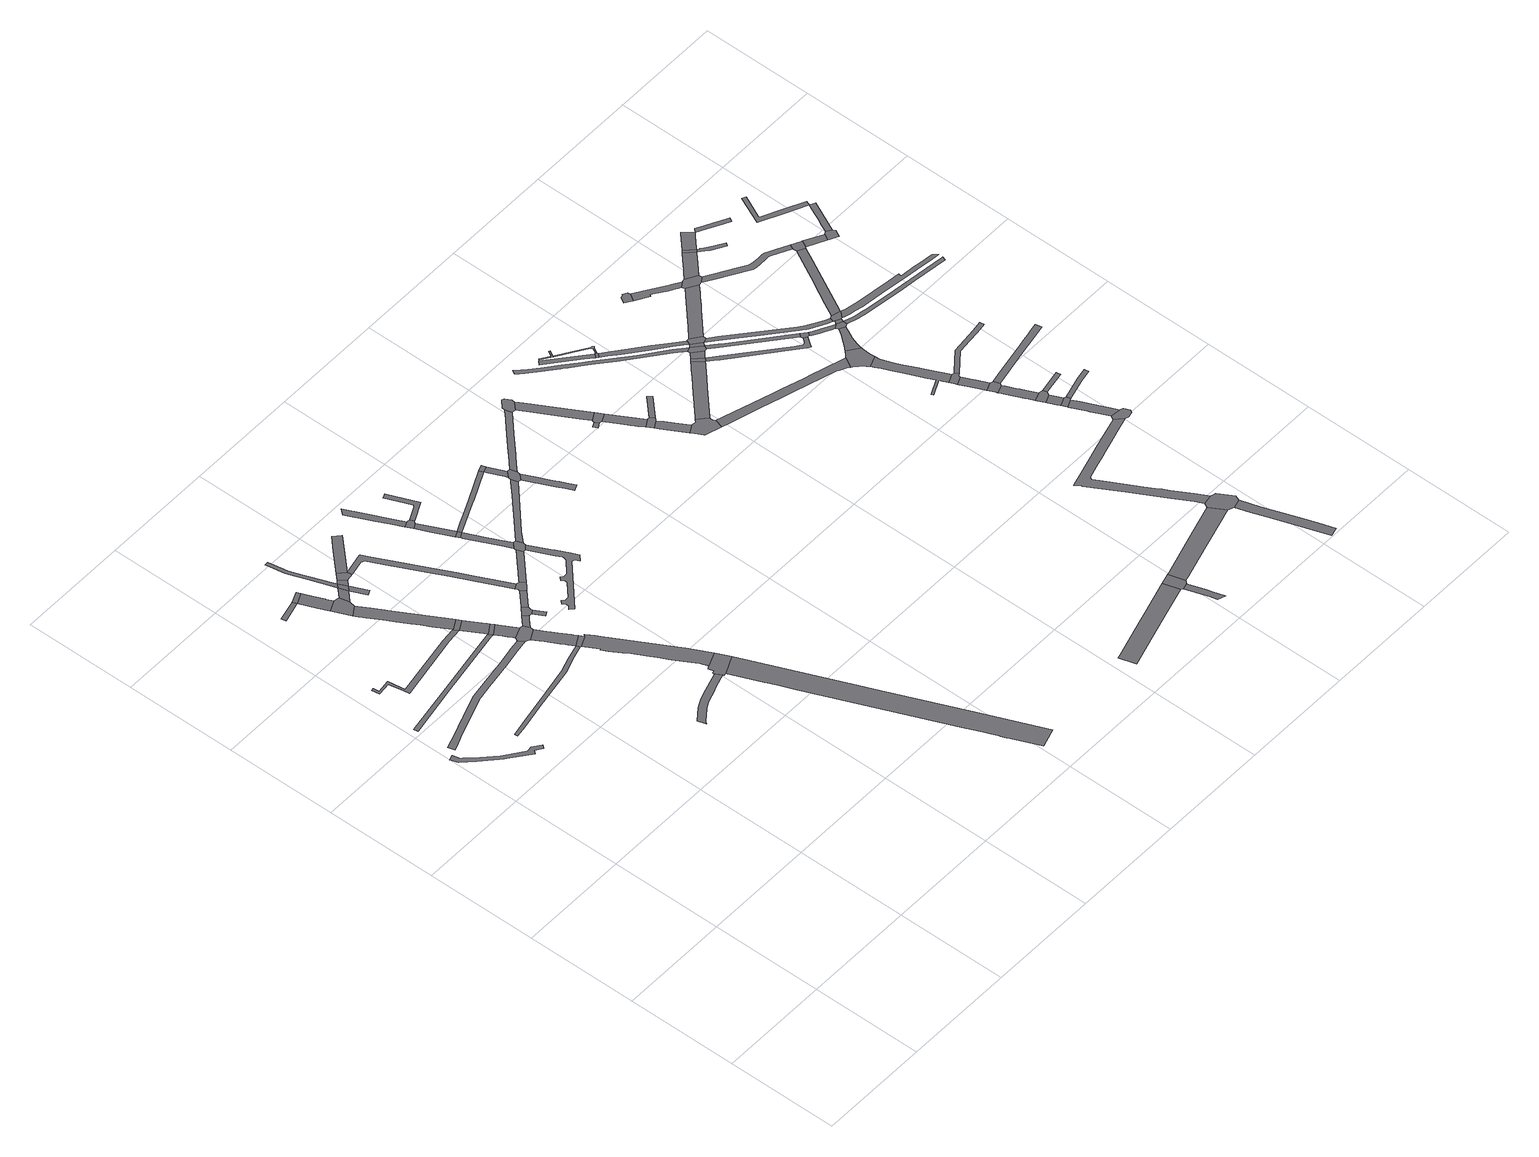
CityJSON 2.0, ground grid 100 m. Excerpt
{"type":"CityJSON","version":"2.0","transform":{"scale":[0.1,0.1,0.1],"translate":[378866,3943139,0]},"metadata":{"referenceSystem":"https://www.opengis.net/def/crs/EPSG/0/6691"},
"CityObjects":{
"road1":{"type":"Road","attributes":{"class":"1040","function":"9020","usage":"9","RoadStructureAttribute.sectionType":"1"},"geometry":[{"type":"MultiSurface","lod":"1","boundaries":[[[0,1,2,3,4,5,6,7,8,9,10,11,12,13,14,15,16,17,18,19]]]}]},
"road2":{"type":"Road","attributes":{"class":"1040","function":"9020","usage":"9","RoadStructureAttribute.sectionType":"1"},"geometry":[{"type":"MultiSurface","lod":"1","boundaries":[[[20,21,22,23,24,25,26,27,28,29,30,31,32,33,34,35,36,37,38,39,40,41,42,43]]]}]},
"road3":{"type":"Road","attributes":{"class":"1040","function":"9020","usage":"9","RoadStructureAttribute.sectionType":"1"},"geometry":[{"type":"MultiSurface","lod":"1","boundaries":[[[44,45,46,47,48,49,50,51,52,53]]]}]},
"road4":{"type":"Road","attributes":{"class":"1040","function":"9020","usage":"9","RoadStructureAttribute.sectionType":"1"},"geometry":[{"type":"MultiSurface","lod":"1","boundaries":[[[54,55,56,57,58,59,60,61,62,63,64,65,66]]]}]},
"road5":{"type":"Road","attributes":{"class":"1040","function":"9020","usage":"9","RoadStructureAttribute.sectionType":"1"},"geometry":[{"type":"MultiSurface","lod":"1","boundaries":[[[67,68,69,70]]]}]},
"road6":{"type":"Road","attributes":{"class":"1040","function":"9020","usage":"9","RoadStructureAttribute.sectionType":"1"},"geometry":[{"type":"MultiSurface","lod":"1","boundaries":[[[71,72,73,74,75,76,77,78,79,80,81,82,83,84,85,86,87,88]]]}]},
"road7":{"type":"Road","attributes":{"name":"都道426号","class":"1040","function":"3","usage":"3","RoadStructureAttribute.sectionType":"4"},"geometry":[{"type":"MultiSurface","lod":"1","boundaries":[[[89,90,67,70,91]]]}]},
"road8":{"type":"Road","attributes":{"name":"都道426号","class":"1040","function":"3","usage":"3","RoadStructureAttribute.sectionType":"1"},"geometry":[{"type":"MultiSurface","lod":"1","boundaries":[[[92,93,94,91,70,95,96,97]]]}]},
"road9":{"type":"Road","attributes":{"name":"都道426号","class":"1040","function":"3","usage":"3","RoadStructureAttribute.sectionType":"4"},"geometry":[{"type":"MultiSurface","lod":"1","boundaries":[[[98,99,97,96,100,101]]]}]},
"road10":{"type":"Road","attributes":{"name":"都道426号","class":"1040","function":"3","usage":"3","RoadStructureAttribute.sectionType":"1"},"geometry":[{"type":"MultiSurface","lod":"1","boundaries":[[[102,103,104,105,106,107,101,100,108,109,110,111,112,113,114,115,116,117,118]]]}]},
"road11":{"type":"Road","attributes":{"class":"1040","function":"9020","usage":"9","RoadStructureAttribute.sectionType":"1"},"geometry":[{"type":"MultiSurface","lod":"1","boundaries":[[[119,120,99,98,121,122]]]}]},
"road12":{"type":"Road","attributes":{"class":"1040","function":"9020","usage":"9","RoadStructureAttribute.sectionType":"1"},"geometry":[{"type":"MultiSurface","lod":"1","boundaries":[[[123,124,125,126,127,128,129,130,131,132,133,134,135,119,136]]]}]},
"road13":{"type":"Road","attributes":{"name":"都道426号","class":"1040","function":"3","usage":"3","RoadStructureAttribute.sectionType":"4"},"geometry":[{"type":"MultiSurface","lod":"1","boundaries":[[[118,117,61,60,137,138]]]}]},
"road14":{"type":"Road","attributes":{"class":"1040","function":"9020","usage":"9","RoadStructureAttribute.sectionType":"4"},"geometry":[{"type":"MultiSurface","lod":"1","boundaries":[[[136,119,122,139]]]}]},
"road15":{"type":"Road","attributes":{"class":"1040","function":"9020","usage":"9","RoadStructureAttribute.sectionType":"1"},"geometry":[{"type":"MultiSurface","lod":"1","boundaries":[[[140,141,139,122]]]}]},
"road16":{"type":"Road","attributes":{"name":"都道426号","class":"1040","function":"3","usage":"3","RoadStructureAttribute.sectionType":"1"},"geometry":[{"type":"MultiSurface","lod":"1","boundaries":[[[142,143,144,138,137,145,146]]]}]},
"road17":{"type":"Road","attributes":{"class":"1040","function":"9020","usage":"9","RoadStructureAttribute.sectionType":"1"},"geometry":[{"type":"MultiSurface","lod":"1","boundaries":[[[147,136,139,148]]]}]},
"road18":{"type":"Road","attributes":{"name":"都道426号","class":"1040","function":"3","usage":"3","RoadStructureAttribute.sectionType":"4"},"geometry":[{"type":"MultiSurface","lod":"1","boundaries":[[[146,145,49,48,149,150]]]}]},
"road19":{"type":"Road","attributes":{"class":"1040","function":"9020","usage":"9","RoadStructureAttribute.sectionType":"1"},"geometry":[{"type":"MultiSurface","lod":"1","boundaries":[[[151,152,153,154,155,156,157,158,159,160,161,162,163,164,165,166,167,168]]]}]},
"road20":{"type":"Road","attributes":{"name":"都道426号","class":"1040","function":"3","usage":"3","RoadStructureAttribute.sectionType":"1"},"geometry":[{"type":"MultiSurface","lod":"1","boundaries":[[[169,150,149,170,171,172,173,174]]]}]},
"road21":{"type":"Road","attributes":{"class":"1040","function":"9020","usage":"9","RoadStructureAttribute.sectionType":"4"},"geometry":[{"type":"MultiSurface","lod":"1","boundaries":[[[175,147,148,176,177]]]}]},
"road22":{"type":"Road","attributes":{"name":"都道426号","class":"1040","function":"3","usage":"3","RoadStructureAttribute.sectionType":"4"},"geometry":[{"type":"MultiSurface","lod":"1","boundaries":[[[178,179,174,173,180,30,29,181,182,183]]]}]},
"road23":{"type":"Road","attributes":{"name":"都道426号","class":"1040","function":"3","usage":"3","RoadStructureAttribute.sectionType":"1"},"geometry":[{"type":"MultiSurface","lod":"1","boundaries":[[[184,185,186,187,188,189,183,182,190,191,192,193,194,195]]]}]},
"road24":{"type":"Road","attributes":{"name":"都道426号","class":"1040","function":"3","usage":"3","RoadStructureAttribute.sectionType":"4"},"geometry":[{"type":"MultiSurface","lod":"1","boundaries":[[[195,194,196,78,77,197,198,199]]]}]},
"road25":{"type":"Road","attributes":{"class":"1040","function":"9020","usage":"9","RoadStructureAttribute.sectionType":"1"},"geometry":[{"type":"MultiSurface","lod":"1","boundaries":[[[200,201,179,178,202,203,204,205]]]}]},
"road26":{"type":"Road","attributes":{"class":"1040","function":"9020","usage":"9","RoadStructureAttribute.sectionType":"1"},"geometry":[{"type":"MultiSurface","lod":"1","boundaries":[[[206,207,175,177,208,209]]]}]},
"road27":{"type":"Road","attributes":{"class":"1040","function":"9020","usage":"9","RoadStructureAttribute.sectionType":"4"},"geometry":[{"type":"MultiSurface","lod":"1","boundaries":[[[210,211,200,205,212,213,214,215,216]]]}]},
"road28":{"type":"Road","attributes":{"name":"都道426号","class":"1040","function":"3","usage":"3","RoadStructureAttribute.sectionType":"1"},"geometry":[{"type":"MultiSurface","lod":"1","boundaries":[[[217,218,219,220,221,222,223,224,199,198,225,226,227,228,229,230,231,232,233,234,235,236,237,238,239,240,241]]]}]},
"road29":{"type":"Road","attributes":{"class":"1040","function":"9020","usage":"9","RoadStructureAttribute.sectionType":"1"},"geometry":[{"type":"MultiSurface","lod":"1","boundaries":[[[242,243,213,212]]]}]},
"road30":{"type":"Road","attributes":{"class":"1040","function":"9020","usage":"9","RoadStructureAttribute.sectionType":"1"},"geometry":[{"type":"MultiSurface","lod":"1","boundaries":[[[244,245,246,247,248,249,250,251,252,253,254,177,176,255,256,257,258,259,260,261,262,263,264,265,266]]]}]},
"road31":{"type":"Road","attributes":{"name":"都道426号","class":"1040","function":"3","usage":"3","RoadStructureAttribute.sectionType":"4"},"geometry":[{"type":"MultiSurface","lod":"1","boundaries":[[[267,241,240,268,269,270,271,160,159,272,273,274]]]}]},
"road32":{"type":"Road","attributes":{"class":"1040","function":"9020","usage":"9","RoadStructureAttribute.sectionType":"1"},"geometry":[{"type":"MultiSurface","lod":"1","boundaries":[[[275,276,277,210,216,278]]]}]},
"road33":{"type":"Road","attributes":{"class":"1040","function":"9020","usage":"9","RoadStructureAttribute.sectionType":"4"},"geometry":[{"type":"MultiSurface","lod":"1","boundaries":[[[266,265,279,275,278,280,281,282]]]}]},
"road34":{"type":"Road","attributes":{"name":"都道426号","class":"1040","function":"3","usage":"3","RoadStructureAttribute.sectionType":"1"},"geometry":[{"type":"MultiSurface","lod":"1","boundaries":[[[283,284,285,286,287,288,289,290,291,292,293,294,295,296,297,298,299,300,301,302,274,273]]]}]},
"road35":{"type":"Road","attributes":{"class":"1040","function":"9020","usage":"9","RoadStructureAttribute.sectionType":"1"},"geometry":[{"type":"MultiSurface","lod":"1","boundaries":[[[303,304,305,306,282,281,307,308]]]}]},
"road36":{"type":"Road","attributes":{"class":"1040","function":"9020","usage":"9","RoadStructureAttribute.sectionType":"1"},"geometry":[{"type":"MultiSurface","lod":"1","boundaries":[[[309,310,311,312,313,314,315,316,317]]]}]},
"road37":{"type":"Road","attributes":{"class":"1040","function":"9020","usage":"9","RoadStructureAttribute.sectionType":"4"},"geometry":[{"type":"MultiSurface","lod":"1","boundaries":[[[317,316,318,319,320,321,322]]]}]},
"road38":{"type":"Road","attributes":{"class":"1040","function":"9020","usage":"9","RoadStructureAttribute.sectionType":"1"},"geometry":[{"type":"MultiSurface","lod":"1","boundaries":[[[323,324,325,326,327,328,329,330,331,332,333,334,335,336,337,338,339,340,341,342,343,344,345,346,347,348,349,350,351,352]]]}]},
"road39":{"type":"Road","attributes":{"class":"1040","function":"9020","usage":"9","RoadStructureAttribute.sectionType":"1"},"geometry":[{"type":"MultiSurface","lod":"1","boundaries":[[[353,319,318,354,355,356]]]}]},
"road40":{"type":"Road","attributes":{"class":"1040","function":"9020","usage":"9","RoadStructureAttribute.sectionType":"4"},"geometry":[{"type":"MultiSurface","lod":"1","boundaries":[[[356,355,357,358,359]]]}]},
"road41":{"type":"Road","attributes":{"class":"1040","function":"9020","usage":"9","RoadStructureAttribute.sectionType":"1"},"geometry":[{"type":"MultiSurface","lod":"1","boundaries":[[[360,361,359,358,362,363,364,365,366]]]}]},
"road42":{"type":"Road","attributes":{"class":"1040","function":"9020","usage":"9","RoadStructureAttribute.sectionType":"4"},"geometry":[{"type":"MultiSurface","lod":"1","boundaries":[[[367,366,365,303,308,352,351,368,369]]]}]},
"road43":{"type":"Road","attributes":{"class":"1040","function":"9020","usage":"9","RoadStructureAttribute.sectionType":"1"},"geometry":[{"type":"MultiSurface","lod":"1","boundaries":[[[370,371,372,373,374,322,321]]]}]},
"road44":{"type":"Road","attributes":{"class":"1040","function":"9020","usage":"9","RoadStructureAttribute.sectionType":"1"},"geometry":[{"type":"MultiSurface","lod":"1","boundaries":[[[375,376,377,378,379,356,359,380,381,382,383,384]]]}]},
"road45":{"type":"Road","attributes":{"class":"1040","function":"9020","usage":"9","RoadStructureAttribute.sectionType":"1"},"geometry":[{"type":"MultiSurface","lod":"1","boundaries":[[[385,386,387,388,389,390,369,368,391,392,393]]]}]},
"road46":{"type":"Road","attributes":{"class":"1040","function":"9020","usage":"9","RoadStructureAttribute.sectionType":"4"},"geometry":[{"type":"MultiSurface","lod":"1","boundaries":[[[394,395,375,384,396]]]}]},
"road47":{"type":"Road","attributes":{"class":"1040","function":"9020","usage":"9","RoadStructureAttribute.sectionType":"1"},"geometry":[{"type":"MultiSurface","lod":"1","boundaries":[[[396,384,397,398,399,400]]]}]},
"road48":{"type":"Road","attributes":{"class":"1040","function":"9020","usage":"9","RoadStructureAttribute.sectionType":"4"},"geometry":[{"type":"MultiSurface","lod":"1","boundaries":[[[400,399,385,393,401,402,403,404]]]}]},
"road49":{"type":"Road","attributes":{"class":"1040","function":"9020","usage":"9","RoadStructureAttribute.sectionType":"1"},"geometry":[{"type":"MultiSurface","lod":"1","boundaries":[[[405,406,407,408,409,410,411,412,413,402,401]]]}]},
"road50":{"type":"Road","attributes":{"class":"1040","function":"9020","usage":"9","RoadStructureAttribute.sectionType":"1"},"geometry":[{"type":"MultiSurface","lod":"1","boundaries":[[[414,415,416,417,418,419,420,404,403,421,422,423,424,425]]]}]},
"road51":{"type":"Road","attributes":{"name":"都道416号","class":"1040","function":"3","usage":"2","RoadStructureAttribute.sectionType":"1"},"geometry":[{"type":"MultiSurface","lod":"1","boundaries":[[[426,427,428,429,430,431,432,433,434,435,436]]]}]},
"road52":{"type":"Road","attributes":{"class":"1040","function":"9020","usage":"9","RoadStructureAttribute.sectionType":"4"},"geometry":[{"type":"MultiSurface","lod":"1","boundaries":[[[437,438,414,425,439,440,441,442]]]}]},
"road53":{"type":"Road","attributes":{"class":"1040","function":"9020","usage":"9","RoadStructureAttribute.sectionType":"1"},"geometry":[{"type":"MultiSurface","lod":"1","boundaries":[[[443,444,445,446]]]}]},
"road54":{"type":"Road","attributes":{"class":"1040","function":"9020","usage":"9","RoadStructureAttribute.sectionType":"1"},"geometry":[{"type":"MultiSurface","lod":"1","boundaries":[[[447,448,440,439,449,450,451,452,453,454]]]}]},
"road55":{"type":"Road","attributes":{"class":"1040","function":"9020","usage":"9","RoadStructureAttribute.sectionType":"4"},"geometry":[{"type":"MultiSurface","lod":"1","boundaries":[[[454,453,443,446,455,456]]]}]},
"road56":{"type":"Road","attributes":{"class":"1040","function":"9020","usage":"9","RoadStructureAttribute.sectionType":"1"},"geometry":[{"type":"MultiSurface","lod":"1","boundaries":[[[456,455,457,458,459,460,461,462,463]]]}]},
"road57":{"type":"Road","attributes":{"class":"1040","function":"9020","usage":"9","RoadStructureAttribute.sectionType":"4"},"geometry":[{"type":"MultiSurface","lod":"1","boundaries":[[[463,462,464,465,466,467,468]]]}]},
"road58":{"type":"Road","attributes":{"class":"1040","function":"9020","usage":"9","RoadStructureAttribute.sectionType":"1"},"geometry":[{"type":"MultiSurface","lod":"1","boundaries":[[[469,470,471,465,464,472,473,474]]]}]},
"road59":{"type":"Road","attributes":{"class":"1040","function":"9020","usage":"9","RoadStructureAttribute.sectionType":"1"},"geometry":[{"type":"MultiSurface","lod":"1","boundaries":[[[475,476,477,478,479,480,481,482,483]]]}]},
"road60":{"type":"Road","attributes":{"name":"都道416号","class":"1040","function":"3","usage":"2","RoadStructureAttribute.sectionType":"4"},"geometry":[{"type":"MultiSurface","lod":"1","boundaries":[[[436,435,479,478,484,485]]]}]},
"road61":{"type":"Road","attributes":{"class":"1040","function":"9020","usage":"9","RoadStructureAttribute.sectionType":"4"},"geometry":[{"type":"MultiSurface","lod":"1","boundaries":[[[486,487,474,473,488,489,490,491,492,493,494,495,496,497,498,499,500,501,502,503,504,505,506]]]}]},
"road62":{"type":"Road","attributes":{"class":"1040","function":"9020","usage":"9","RoadStructureAttribute.sectionType":"1"},"geometry":[{"type":"MultiSurface","lod":"1","boundaries":[[[507,508,468,467]]]}]},
"road63":{"type":"Road","attributes":{"class":"1040","function":"9020","usage":"9","RoadStructureAttribute.sectionType":"1"},"geometry":[{"type":"MultiSurface","lod":"1","boundaries":[[[509,510,511,512,513]]]}]},
"road64":{"type":"Road","attributes":{"class":"1040","function":"9020","usage":"9","RoadStructureAttribute.sectionType":"4"},"geometry":[{"type":"MultiSurface","lod":"1","boundaries":[[[514,515,513,512,516,517,518]]]}]},
"road65":{"type":"Road","attributes":{"class":"1040","function":"9020","usage":"9","RoadStructureAttribute.sectionType":"1"},"geometry":[{"type":"MultiSurface","lod":"1","boundaries":[[[519,520,521,522,523,524,525,526,527]]]}]},
"road66":{"type":"Road","attributes":{"class":"1040","function":"9020","usage":"9","RoadStructureAttribute.sectionType":"1"},"geometry":[{"type":"MultiSurface","lod":"1","boundaries":[[[528,529,530,514,518]]]}]},
"road67":{"type":"Road","attributes":{"class":"1040","function":"9020","usage":"9","RoadStructureAttribute.sectionType":"1"},"geometry":[{"type":"MultiSurface","lod":"1","boundaries":[[[531,532,533,534,535,536,537,538,539,517,516,540,541,542,543,544,545,546,547,548]]]}]},
"road68":{"type":"Road","attributes":{"class":"1040","function":"9020","usage":"9","RoadStructureAttribute.sectionType":"1"},"geometry":[{"type":"MultiSurface","lod":"1","boundaries":[[[549,550,551,552,553,554,555,556,557,558,559,560,561,562,563,564,565,566,567,568,569,570,571,572,573,574]]]}]},
"road69":{"type":"Road","attributes":{"class":"1040","function":"9020","usage":"9","RoadStructureAttribute.sectionType":"1"},"geometry":[{"type":"MultiSurface","lod":"1","boundaries":[[[575,576,577,578,579,580,581,582,583,584,486,506,585,586,587,588,589,590,591]]]}]},
"road70":{"type":"Road","attributes":{"class":"1040","function":"9020","usage":"9","RoadStructureAttribute.sectionType":"4"},"geometry":[{"type":"MultiSurface","lod":"1","boundaries":[[[547,592,527,526,593,594,548]]]}]},
"road71":{"type":"Road","attributes":{"name":"都道416号","class":"1040","function":"3","usage":"2","RoadStructureAttribute.sectionType":"1"},"geometry":[{"type":"MultiSurface","lod":"1","boundaries":[[[595,596,485,484,597,598,599,600,601,602]]]}]},
"road72":{"type":"Road","attributes":{"class":"1040","function":"9020","usage":"9","RoadStructureAttribute.sectionType":"1"},"geometry":[{"type":"MultiSurface","lod":"1","boundaries":[[[603,604,605,606,607,608,609,594,593,610,611,612,613,614,615,616]]]}]},
"road73":{"type":"Road","attributes":{"class":"1040","function":"9020","usage":"9","RoadStructureAttribute.sectionType":"1"},"geometry":[{"type":"MultiSurface","lod":"1","boundaries":[[[617,618,619,620,621,622,623,624,492,491,625,626,627,628,629,630,631,632,633,634,635]]]}]},
"road74":{"type":"Road","attributes":{"class":"1040","function":"9020","usage":"9","RoadStructureAttribute.sectionType":"4"},"geometry":[{"type":"MultiSurface","lod":"1","boundaries":[[[636,575,591,637,638]]]}]},
"road75":{"type":"Road","attributes":{"class":"1040","function":"9020","usage":"9","RoadStructureAttribute.sectionType":"1"},"geometry":[{"type":"MultiSurface","lod":"1","boundaries":[[[639,640,641,636,638,642,643]]]}]},
"road76":{"type":"Road","attributes":{"class":"1040","function":"9020","usage":"9","RoadStructureAttribute.sectionType":"4"},"geometry":[{"type":"MultiSurface","lod":"1","boundaries":[[[574,573,644,639,643,645,646,647]]]}]},
"road77":{"type":"Road","attributes":{"class":"1040","function":"9020","usage":"9","RoadStructureAttribute.sectionType":"1"},"geometry":[{"type":"MultiSurface","lod":"1","boundaries":[[[615,574,647,648]]]}]},
"road78":{"type":"Road","attributes":{"class":"1040","function":"9020","usage":"9","RoadStructureAttribute.sectionType":"4"},"geometry":[{"type":"MultiSurface","lod":"1","boundaries":[[[649,616,615,648,650,651]]]}]},
"road79":{"type":"Road","attributes":{"class":"1040","function":"9020","usage":"9","RoadStructureAttribute.sectionType":"1"},"geometry":[{"type":"MultiSurface","lod":"1","boundaries":[[[652,653,654,655,656,657,658,659,660,661,662,663,664,665,666,667,668,669,670,671,672,673,674,675,676,677,678,679,680,681,682,683,684,685,686,687,688,689,690]]]}]},
"road80":{"type":"Road","attributes":{"name":"都道416号","class":"1040","function":"3","usage":"2","RoadStructureAttribute.sectionType":"4"},"geometry":[{"type":"MultiSurface","lod":"1","boundaries":[[[691,674,673,602,601,692,693,694,695]]]}]},
"road81":{"type":"Road","attributes":{"class":"1040","function":"9020","usage":"9","RoadStructureAttribute.sectionType":"1"},"geometry":[{"type":"MultiSurface","lod":"1","boundaries":[[[696,697,698,699,700,701,638,637,702,703,704,705,706,707,708,709]]]}]},
"road82":{"type":"Road","attributes":{"class":"1040","function":"9020","usage":"9","RoadStructureAttribute.sectionType":"1"},"geometry":[{"type":"MultiSurface","lod":"1","boundaries":[[[710,711,712,713,693,692,714,715,716,717,718,719,720]]]}]},
"road83":{"type":"Road","attributes":{"class":"1040","function":"9020","usage":"9","RoadStructureAttribute.sectionType":"1"},"geometry":[{"type":"MultiSurface","lod":"1","boundaries":[[[721,722,723,647,646,724,725,726]]]}]},
"road84":{"type":"Road","attributes":{"class":"1040","function":"9020","usage":"9","RoadStructureAttribute.sectionType":"4"},"geometry":[{"type":"MultiSurface","lod":"1","boundaries":[[[727,728,729,730,731,732,733]]]}]},
"road85":{"type":"Road","attributes":{"class":"1040","function":"9020","usage":"9","RoadStructureAttribute.sectionType":"1"},"geometry":[{"type":"MultiSurface","lod":"1","boundaries":[[[734,735,736,737,738,649,651,739,740,741,742,743]]]}]},
"road86":{"type":"Road","attributes":{"class":"1040","function":"9020","usage":"9","RoadStructureAttribute.sectionType":"1"},"geometry":[{"type":"MultiSurface","lod":"1","boundaries":[[[744,745,746,747,748,749,650,648,750,751,752,753,754,755,756,757,758,759,760,761,762,763]]]}]},
"road87":{"type":"Road","attributes":{"class":"1040","function":"9020","usage":"9","RoadStructureAttribute.sectionType":"4"},"geometry":[{"type":"MultiSurface","lod":"1","boundaries":[[[764,765,766,635,634,767,768,769,770,771,772,773,774,775,776,777]]]}]},
"road88":{"type":"Road","attributes":{"class":"1040","function":"9020","usage":"9","RoadStructureAttribute.sectionType":"1"},"geometry":[{"type":"MultiSurface","lod":"1","boundaries":[[[778,779,780,732,731,781,782,783,784,785,786,787,788,789]]]}]},
"road89":{"type":"Road","attributes":{"class":"1040","function":"9020","usage":"9","RoadStructureAttribute.sectionType":"1"},"geometry":[{"type":"MultiSurface","lod":"1","boundaries":[[[790,791,792,793,794,795,796,797,772,771,798,799,800,801,802,803,804,805,806,807,808,809]]]}]},
"road90":{"type":"Road","attributes":{"class":"1040","function":"9020","usage":"9","RoadStructureAttribute.sectionType":"4"},"geometry":[{"type":"MultiSurface","lod":"1","boundaries":[[[726,725,709,708,810,811]]]}]},
"road91":{"type":"Road","attributes":{"class":"1040","function":"9020","usage":"9","RoadStructureAttribute.sectionType":"4"},"geometry":[{"type":"MultiSurface","lod":"1","boundaries":[[[809,808,812,813,814,815,816,817]]]}]},
"road92":{"type":"Road","attributes":{"class":"1040","function":"9020","usage":"9","RoadStructureAttribute.sectionType":"1"},"geometry":[{"type":"MultiSurface","lod":"1","boundaries":[[[818,819,820,814,813,821,822,823,824,825,826]]]}]},
"road93":{"type":"Road","attributes":{"class":"1040","function":"9020","usage":"9","RoadStructureAttribute.sectionType":"1"},"geometry":[{"type":"MultiSurface","lod":"1","boundaries":[[[827,828,829,830,831,832,764,777,833,834,835,836,837,838,839,840,841]]]}]},
"road94":{"type":"Road","attributes":{"class":"1040","function":"9020","usage":"9","RoadStructureAttribute.sectionType":"4"},"geometry":[{"type":"MultiSurface","lod":"1","boundaries":[[[842,843,826,825,844,845,846,847,848,849]]]}]},
"road95":{"type":"Road","attributes":{"class":"1040","function":"9020","usage":"9","RoadStructureAttribute.sectionType":"1"},"geometry":[{"type":"MultiSurface","lod":"1","boundaries":[[[850,851,852,853,854,855,811,810,856,857,858,859,860,861]]]}]},
"road96":{"type":"Road","attributes":{"class":"1040","function":"9020","usage":"9","RoadStructureAttribute.sectionType":"1"},"geometry":[{"type":"MultiSurface","lod":"1","boundaries":[[[862,863,864,865,847,846,866,867,868,869,870,871,872]]]}]},
"road97":{"type":"Road","attributes":{"class":"1040","function":"9020","usage":"9","RoadStructureAttribute.sectionType":"4"},"geometry":[{"type":"MultiSurface","lod":"1","boundaries":[[[872,871,873,874,875,876,877,878]]]}]},
"road98":{"type":"Road","attributes":{"class":"1040","function":"9020","usage":"9","RoadStructureAttribute.sectionType":"1"},"geometry":[{"type":"MultiSurface","lod":"1","boundaries":[[[875,874,879,880,881,882]]]}]},
"road99":{"type":"Road","attributes":{"class":"1040","function":"9020","usage":"9","RoadStructureAttribute.sectionType":"4"},"geometry":[{"type":"MultiSurface","lod":"1","boundaries":[[[883,789,788,734,743,884,885,886]]]}]},
"road100":{"type":"Road","attributes":{"class":"1040","function":"9020","usage":"9","RoadStructureAttribute.sectionType":"4"},"geometry":[{"type":"MultiSurface","lod":"1","boundaries":[[[882,881,887,888,889,890]]]}]},
"road101":{"type":"Road","attributes":{"class":"1040","function":"9020","usage":"9","RoadStructureAttribute.sectionType":"1"},"geometry":[{"type":"MultiSurface","lod":"1","boundaries":[[[891,892,893,894,895,888,887,896,897,898,899,900,901,902]]]}]},
"road102":{"type":"Road","attributes":{"class":"1040","function":"9020","usage":"9","RoadStructureAttribute.sectionType":"4"},"geometry":[{"type":"MultiSurface","lod":"1","boundaries":[[[861,860,827,841,903,904]]]}]},
"road103":{"type":"Road","attributes":{"class":"1040","function":"9020","usage":"9","RoadStructureAttribute.sectionType":"4"},"geometry":[{"type":"MultiSurface","lod":"1","boundaries":[[[901,652,690,905,906,907,908,902]]]}]},
"road104":{"type":"Road","attributes":{"class":"1040","function":"9020","usage":"9","RoadStructureAttribute.sectionType":"1"},"geometry":[{"type":"MultiSurface","lod":"1","boundaries":[[[909,910,911,861,904,912,913,914]]]}]},
"road105":{"type":"Road","attributes":{"class":"1040","function":"9020","usage":"9","RoadStructureAttribute.sectionType":"4"},"geometry":[{"type":"MultiSurface","lod":"1","boundaries":[[[915,763,762,916,909,914,917,918,919,920]]]}]},
"road106":{"type":"Road","attributes":{"class":"1040","function":"9020","usage":"9","RoadStructureAttribute.sectionType":"1"},"geometry":[{"type":"MultiSurface","lod":"1","boundaries":[[[921,922,877,876]]]}]},
"road107":{"type":"Road","attributes":{"class":"1040","function":"9020","usage":"9","RoadStructureAttribute.sectionType":"1"},"geometry":[{"type":"MultiSurface","lod":"1","boundaries":[[[923,924,925,926,883,886,927,928,929,930]]]}]},
"road108":{"type":"Road","attributes":{"class":"1040","function":"9020","usage":"9","RoadStructureAttribute.sectionType":"1"},"geometry":[{"type":"MultiSurface","lod":"1","boundaries":[[[931,932,933,934,890,889]]]}]},
"road109":{"type":"Road","attributes":{"class":"1040","function":"9020","usage":"9","RoadStructureAttribute.sectionType":"1"},"geometry":[{"type":"MultiSurface","lod":"1","boundaries":[[[935,936,937,938,939,940,941,942,817,816]]]}]},
"road110":{"type":"Road","attributes":{"class":"1040","function":"9020","usage":"9","RoadStructureAttribute.sectionType":"4"},"geometry":[{"type":"MultiSurface","lod":"1","boundaries":[[[943,923,930,944]]]}]},
"road111":{"type":"Road","attributes":{"class":"1040","function":"9020","usage":"9","RoadStructureAttribute.sectionType":"1"},"geometry":[{"type":"MultiSurface","lod":"1","boundaries":[[[945,946,947,948,949,950,951,849,848,952,953,954,955]]]}]},
"road112":{"type":"Road","attributes":{"class":"1040","function":"9020","usage":"9","RoadStructureAttribute.sectionType":"1"},"geometry":[{"type":"MultiSurface","lod":"1","boundaries":[[[956,957,958,959,960,961,962,963,964,965,885,884,966,967,968,969,970,971,972,973]]]}]},
"road113":{"type":"Road","attributes":{"class":"1040","function":"9020","usage":"9","RoadStructureAttribute.sectionType":"1"},"geometry":[{"type":"MultiSurface","lod":"1","boundaries":[[[974,975,976,977,943,944,978,979,980]]]}]},
"road114":{"type":"Road","attributes":{"class":"1040","function":"9020","usage":"9","RoadStructureAttribute.sectionType":"1"},"geometry":[{"type":"MultiSurface","lod":"1","boundaries":[[[981,982,983,984,985,986,987,988,989,944,930]]]}]},
"road115":{"type":"Road","attributes":{"class":"1040","function":"9020","usage":"9","RoadStructureAttribute.sectionType":"1"},"geometry":[{"type":"MultiSurface","lod":"1","boundaries":[[[990,991,992,993,994,995,915,920,996,997,998]]]}]},
"road116":{"type":"Road","attributes":{"class":"1040","function":"9020","usage":"9","RoadStructureAttribute.sectionType":"1"},"geometry":[{"type":"MultiSurface","lod":"1","boundaries":[[[999,1000,1001,1002,1003,1004,1005,1006,1007,904,903,1008,1009,1010,1011,1012,1013,1014,1015]]]}]},
"road117":{"type":"Road","attributes":{"class":"1040","function":"9020","usage":"9","RoadStructureAttribute.sectionType":"1"},"geometry":[{"type":"MultiSurface","lod":"1","boundaries":[[[1016,1017,1018,1019,1020,1021,1022,1023,1024,919,918,1025,1026,1027,1028,1029,1030,1031,1032,1033,1034,1035,1036]]]}]},
"road118":{"type":"Road","attributes":{"class":"1040","function":"9020","usage":"9","RoadStructureAttribute.sectionType":"1"},"geometry":[{"type":"MultiSurface","lod":"1","boundaries":[[[1037,1038,1039,1040,1041,1042,1043,1044,1045,1046,1047,980]]]}]},
"road119":{"type":"Road","attributes":{"class":"1040","function":"9020","usage":"9","RoadStructureAttribute.sectionType":"4"},"geometry":[{"type":"MultiSurface","lod":"1","boundaries":[[[1048,973,972,990,998,1049,1050,1051,1052]]]}]},
"road120":{"type":"Road","attributes":{"class":"1040","function":"9020","usage":"9","RoadStructureAttribute.sectionType":"1"},"geometry":[{"type":"MultiSurface","lod":"1","boundaries":[[[1052,1051,1053,1054]]]}]},
"road121":{"type":"Road","attributes":{"class":"1040","function":"9020","usage":"9","RoadStructureAttribute.sectionType":"4"},"geometry":[{"type":"MultiSurface","lod":"1","boundaries":[[[1055,1054,1053,1056,1057,1058,1059,1060]]]}]},
"road122":{"type":"Road","attributes":{"class":"1040","function":"9020","usage":"9","RoadStructureAttribute.sectionType":"1"},"geometry":[{"type":"MultiSurface","lod":"1","boundaries":[[[1061,1062,1063,1064,1065,1066,1067,1068,1069]]]}]},
"road123":{"type":"Road","attributes":{"class":"1040","function":"9020","usage":"9","RoadStructureAttribute.sectionType":"1"},"geometry":[{"type":"MultiSurface","lod":"1","boundaries":[[[1068,1070,1071,1072,1073,1055,1060,1074]]]}]}
},
"vertices":[
[26,3589,0],[121,3492,0],[248,3376,0],[278,3348,0],[312,3322,0],[393,3260,0],[469,3201,0],[493,3233,0],[554,3188,0],[577,3219,0],[505,3271,0],[456,3264,0],[405,3301,0],[304,3375,0],[284,3390,0],[171,3498,0],[85,3595,0],[66,3609,0],[49,3673,0],[3,3659,0],
[150,3712,0],[233,3744,0],[393,3804,0],[635,3891,0],[642,3893,0],[769,3913,0],[933,3940,0],[1028,3955,0],[1189,3986,0],[1305,4005,0],[1268,4056,0],[1224,4048,0],[1169,4039,0],[1160,4037,0],[998,4007,0],[924,3995,0],[773,3970,0],[622,3945,0],[431,3875,0],[382,3856,0],[382,3859,0],[228,3802,0],[89,3753,0],[108,3696,0],
[552,4123,0],[1061,4215,0],[1166,4233,0],[1179,4235,0],[1196,4238,0],[1176,4271,0],[1043,4249,0],[545,4158,0],[65,4071,0],[71,4035,0],
[166,4575,0],[176,4505,0],[296,4520,0],[319,4384,0],[326,4335,0],[932,4449,0],[1065,4464,0],[1041,4505,0],[909,4491,0],[339,4387,0],[314,4543,0],[194,4528,0],[188,4578,0],
[467,5624,0],[280,5576,0],[290,5537,0],[483,5587,0],
[885,3492,0],[916,3498,0],[1269,3564,0],[1317,3582,0],[1354,3594,0],[1398,3609,0],[1533,3649,0],[1518,3679,0],[1405,3648,0],[1381,3641,0],[1320,3619,0],[1254,3600,0],[1014,3549,0],[852,3517,0],[650,3476,0],[521,3451,0],[524,3422,0],[627,3441,0],
[569,5651,0],[563,5666,0],[576,5634,0],
[655,5449,0],[654,5453,0],[617,5539,0],[549,5432,0],[586,5344,0],[680,5390,0],
[752,5291,0],[733,5379,0],[656,5182,0],[744,5238,0],
[1122,4583,0],[871,5018,0],[862,5034,0],[805,5133,0],[773,5188,0],[768,5196,0],[678,5141,0],[682,5133,0],[708,5088,0],[758,5003,0],[787,4952,0],[825,4887,0],[882,4787,0],[918,4725,0],[963,4646,0],[1044,4506,0],[1137,4558,0],
[806,5455,0],[792,5440,0],[828,5366,0],[833,5370,0],
[821,5512,0],[748,5704,0],[732,5747,0],[692,5861,0],[686,5900,0],[661,6033,0],[627,6029,0],[629,6018,0],[660,5859,0],[669,5829,0],[722,5687,0],[756,5588,0],[805,5456,0],[833,5482,0],
[1069,4464,0],[1160,4517,0],
[870,5405,0],
[897,5231,0],[940,5252,0],
[1257,4350,0],[1255,4354,0],[1237,4385,0],[1180,4272,0],[1269,4329,0],
[857,5507,0],[915,5447,0],
[1199,4238,0],[1289,4295,0],
[1564,2423,0],[1669,2502,0],[1686,2513,0],[1707,2525,0],[1747,2541,0],[1840,2572,0],[1880,2591,0],[1976,2623,0],[2012,2634,0],[1984,2688,0],[1812,2631,0],[1724,2602,0],[1679,2583,0],[1653,2569,0],[1632,2556,0],[1525,2475,0],[1551,2403,0],[1557,2416,0],
[1300,4277,0],[1236,4175,0],[1257,4139,0],[1279,4102,0],[1286,4089,0],[1386,4128,0],
[909,5560,0],[979,5460,0],[971,5502,0],
[1438,4070,0],[1415,4125,0],[1284,4085,0],[1339,3990,0],[1344,3988,0],[1438,4037,0],
[1593,3769,0],[1585,3784,0],[1567,3815,0],[1533,3873,0],[1506,3920,0],[1500,3930,0],[1400,3891,0],[1459,3787,0],[1481,3750,0],[1490,3735,0],[1520,3684,0],[1612,3738,0],
[1518,3681,0],[1538,3648,0],[1542,3646,0],[1637,3695,0],
[1491,4197,0],[1457,4165,0],[1495,4125,0],[1496,4126,0],[1519,4148,0],[1527,4156,0],
[1180,5833,0],[1072,5724,0],[1133,5668,0],[1238,5776,0],
[1553,4256,0],[1495,4201,0],[1552,4152,0],[1588,4174,0],[1583,4183,0],[1584,4189,0],[1591,4218,0],
[2134,2849,0],[2083,2953,0],[2042,3034,0],[2041,3035,0],[1716,3598,0],[1693,3640,0],[1672,3674,0],[1652,3709,0],[1617,3518,0],[1607,3511,0],[1640,3454,0],[1658,3424,0],[1693,3362,0],[1734,3309,0],[1791,3204,0],[1832,3127,0],[1883,3031,0],[1976,2871,0],[1979,2867,0],[1993,2839,0],[2002,2817,0],[2004,2813,0],[2013,2784,0],[2015,2777,0],[2144,2831,0],
[1607,4058,0],[1643,4079,0],
[1639,4590,0],[1566,4742,0],[1506,4866,0],[1417,5044,0],[1305,5274,0],[1209,5471,0],[1173,5544,0],[1171,5544,0],[1170,5546,0],[1163,5545,0],[1164,5542,0],[984,5461,0],[988,5462,0],[1119,5490,0],[1150,5476,0],[1222,5328,0],[1281,5207,0],[1365,5036,0],[1445,4875,0],[1533,4695,0],[1643,4470,0],[1668,4418,0],[1713,4440,0],
[2180,2758,0],[1988,2756,0],[1991,2745,0],[2003,2710,0],[1979,2703,0],[2017,2620,0],[2040,2627,0],[2203,2704,0],
[1677,4375,0],[1596,4298,0],[1564,4267,0],[1715,4336,0],
[1680,4395,0],[1742,4363,0],[1775,4395,0],[1738,4434,0],
[2162,2341,0],[2163,2339,0],[2163,2337,0],[2194,2267,0],[2207,2235,0],[2258,2115,0],[2792,859,0],[2794,856,0],[2837,755,0],[2839,751,0],[2870,678,0],[2892,626,0],[2898,606,0],[2918,561,0],[2922,555,0],[3034,290,0],[3205,346,0],[2962,918,0],[2665,1616,0],[2597,1776,0],
[1979,4665,0],[1852,4543,0],[1812,4505,0],[1757,4451,0],[1997,4608,0],[2004,4615,0],
[1609,5602,0],[1518,5793,0],[1441,5958,0],[1402,5910,0],[1497,5713,0],[1515,5675,0],[1564,5572,0],[1613,5468,0],[1661,5490,0],
[1643,5405,0],[1691,5429,0],[1703,5449,0],[1710,5452,0],[1692,5488,0],
[2128,4398,0],[2152,4348,0],[2155,4340,0],[2145,4309,0],[2039,4212,0],[2006,4210,0],[1986,4231,0],[1957,4204,0],[1976,4183,0],[1975,4153,0],[1862,4048,0],[1829,4046,0],[1809,4067,0],[1807,4070,0],[1778,4043,0],[1782,4038,0],[1800,4019,0],[1798,3989,0],[1773,3966,0],[1804,3933,0],[2163,4265,0],[2192,4259,0],[2210,4222,0],[2254,4264,0],[2224,4327,0],[2170,4441,0],[2165,4450,0],[2164,4452,0],[2063,4644,0],[2029,4611,0],
[1771,5261,0],[1696,5292,0],[1784,5108,0],[1834,5132,0],
[1796,5083,0],[1801,5074,0],[1848,5098,0],
[1993,4795,0],[1930,4928,0],[1810,5055,0],[1872,4925,0],[1943,4775,0],[1982,4692,0],[2024,4731,0],
[2029,4731,0],[2069,4671,0],[2049,4728,0],
[1884,5537,0],[1772,5803,0],[1735,5788,0],[1827,5566,0],[1822,5551,0],
[2417,5408,0],[2138,5276,0],[2035,5227,0],[1971,5197,0],[1921,5173,0],[2034,5185,0],[2148,5239,0],[2149,5237,0],[2155,5240,0],[2434,5372,0],
[2507,5167,0],[2488,5150,0],[2388,5053,0],[2286,4955,0],[2202,4876,0],[2094,4771,0],[2130,4739,0],[2148,4760,0],[2526,5108,0],
[2470,5431,0],[2419,5409,0],[2487,5393,0],
[2447,5342,0],[2502,5218,0],[2512,5194,0],[2553,5241,0],
[2554,5104,0],[2594,5149,0],[2598,5177,0],[2579,5237,0],
[2673,4853,0],[2706,4784,0],[2736,4721,0],[2788,4744,0],[2759,4804,0],[2728,4869,0],[2722,4881,0],[2686,4955,0],[2648,5036,0],
[3024,5662,0],[3006,5645,0],[3000,5639,0],[2893,5537,0],[2842,5488,0],[2706,5358,0],[2683,5337,0],[2619,5199,0],[2705,5281,0],[2723,5299,0],[2880,5450,0],[3041,5604,0],
[4582,587,0],[4530,571,0],[4500,562,0],[4322,509,0],[4126,451,0],[4094,441,0],[4136,295,0],[4422,379,0],[4694,460,0],[4937,533,0],[4895,679,0],
[3087,5746,0],[3026,5691,0],[3074,5601,0],[3133,5661,0],[3138,5690,0],[3110,5740,0],
[3366,5059,0],[3323,5036,0],[3343,4999,0],[3387,5024,0],
[3369,5253,0],[3167,5601,0],[3132,5499,0],[3281,5241,0],[3297,5212,0],[3323,5167,0],[3372,5084,0],[3443,5125,0],
[3410,5018,0],[3482,5058,0],
[3471,4919,0],[3512,4847,0],[3523,4828,0],[3540,4797,0],[3552,4778,0],[3583,4726,0],[3650,4768,0],
[3616,4671,0],[3681,4712,0],[3691,4721,0],[3704,4734,0],[3671,4766,0],
[3804,4508,0],[3757,4590,0],[3716,4660,0],[3639,4634,0],[3755,4432,0],[3825,4472,0],
[5086,302,0],[5078,331,0],[5062,385,0],[5013,534,0],[4960,519,0],[5011,359,0],[5024,316,0],[5043,251,0],[5108,225,0],
[5034,562,0],[4990,707,0],
[3889,4490,0],[3864,4466,0],[3763,4418,0],[3809,4334,0],[3816,4329,0],[3957,4286,0],[3978,4363,0],[3977,4364,0],[3975,4367,0],[3973,4370,0],[3972,4374,0],[3970,4378,0],[3969,4382,0],[3968,4385,0],[3967,4389,0],[3967,4393,0],[3967,4397,0],[3967,4401,0],[3967,4405,0],[3968,4409,0],[3968,4413,0],
[3858,4892,0],[3827,4923,0],
[3592,5802,0],[3587,5794,0],[3587,5793,0],[3664,5743,0],[3670,5752,0],
[3677,5755,0],[3675,5752,0],[3683,5731,0],[3689,5740,0],[3687,5748,0],
[3885,5529,0],[3574,5790,0],[3550,5760,0],[3680,5651,0],[3815,5535,0],[3847,5509,0],[3858,5500,0],[3881,5480,0],[3907,5511,0],
[3712,5789,0],[3703,5795,0],[3679,5757,0],
[3930,5514,0],[3952,5552,0],[3961,5562,0],[3958,5568,0],[3955,5573,0],[3953,5572,0],[3948,5572,0],[3941,5576,0],[3805,5664,0],[3854,5620,0],[3915,5580,0],[3936,5566,0],[3939,5562,0],[3941,5559,0],[3941,5558,0],[3940,5554,0],[3918,5511,0],[3926,5505,0],
[4407,5015,0],[4326,5083,0],[4105,5254,0],[3987,5351,0],[3817,5493,0],[3782,5523,0],[3658,5627,0],[3535,5729,0],[3458,5795,0],[3383,5870,0],[3374,5879,0],[3356,5843,0],[3379,5818,0],[3409,5788,0],[3434,5767,0],[3482,5727,0],[3624,5609,0],[3636,5599,0],[3668,5573,0],[3781,5480,0],[3785,5476,0],[3830,5438,0],[3957,5331,0],[4300,5057,0],[4383,4987,0],[4426,4999,0],
[4315,4895,0],[4286,4867,0],[4265,4847,0],[4203,4788,0],[4083,4675,0],[4012,4606,0],[3935,4534,0],[3921,4521,0],[3911,4511,0],[3907,4507,0],[4200,4632,0],[4202,4634,0],[4321,4748,0],[4347,4774,0],[4372,4795,0],[4388,4811,0],[4393,4816,0],
[3915,5510,0],[3901,5464,0],[3927,5494,0],
[5450,843,0],[5016,715,0],[5083,577,0],[5278,634,0],[5448,684,0],[5678,752,0],[5796,787,0],[5713,920,0],
[4400,5111,0],[4376,5131,0],[4277,5215,0],[4250,5238,0],[4115,5347,0],[3987,5445,0],[3952,5473,0],[3955,5419,0],[4035,5354,0],[4198,5219,0],[4350,5105,0],[4438,5031,0],[4450,5021,0],[4462,5060,0],
[4914,4078,0],[4814,4108,0],[4746,4128,0],[4614,4167,0],[4559,4184,0],[4481,4207,0],[4381,4237,0],[4054,4340,0],[4016,4268,0],[4297,4186,0],[4489,4128,0],[4583,4100,0],[4963,3986,0],[4978,3976,0],[5003,3965,0],[5035,3947,0],[5054,3934,0],[5062,3929,0],[5111,4019,0],
[4339,4917,0],[4395,4815,0],[4417,4840,0],
[4382,4960,0],[4345,4923,0],[4343,4921,0],[4419,4842,0],[4472,4889,0],
[4384,4965,0],[4492,4891,0],[4498,4890,0],[4510,4927,0],
[4536,4952,0],
[4490,5062,0],[4579,4963,0],[4578,4992,0],
[5945,2055,0],[5913,2045,0],[5806,2013,0],[5640,1966,0],[5573,1946,0],[5540,1936,0],[5486,1921,0],[5335,1877,0],[5250,1853,0],[5231,1847,0],[5245,1826,0],[5252,1816,0],[5264,1794,0],[5268,1788,0],[5326,1685,0],[5386,1581,0],[5433,1499,0],[5488,1404,0],[5554,1289,0],[5608,1193,0],[5699,1035,0],[5733,963,0],[5818,981,0],[5757,1092,0],[5664,1254,0],[5632,1310,0],[5629,1314,0],[5606,1354,0],[5561,1431,0],[5484,1568,0],[5407,1704,0],[5363,1780,0],[5373,1803,0],[5486,1836,0],[5603,1870,0],[5649,1884,0],[5758,1916,0],[5859,1946,0],[6012,1991,0],
[5842,973,0],[5844,764,0],[5926,789,0],[5947,833,0],[5863,965,0],
[5025,4358,0],[5002,4355,0],[4991,4365,0],[4983,4371,0],[4951,4396,0],[4506,4767,0],[4465,4753,0],[4478,4741,0],[4930,4370,0],[5001,4313,0],[5026,4296,0],[5043,4316,0],[5088,4379,0],[5058,4403,0],
[6132,185,0],[6081,333,0],[6026,487,0],[5981,616,0],[5889,637,0],[5934,508,0],[6005,305,0],[6005,303,0],[6069,119,0],[6107,10,0],[6185,32,0],
[4612,4838,0],[4598,4854,0],[4521,4918,0],[4572,4829,0],[5052,4424,0],[5076,4451,0],
[4511,5744,0],[4506,5735,0],[4480,5729,0],[4450,5678,0],[4514,5639,0],[4554,5700,0],[4548,5724,0],
[4867,5418,0],[4764,5319,0],[4674,5234,0],[4616,5180,0],[4587,5152,0],[4779,5182,0],[4811,5212,0],[4873,5272,0],[4900,5297,0],[4964,5358,0],
[5301,4392,0],[5237,4425,0],[5182,4462,0],[5172,4468,0],[5121,4506,0],[4651,4904,0],[4556,4935,0],[4624,4879,0],[4741,4775,0],[4845,4689,0],[5096,4475,0],[5115,4459,0],[5144,4437,0],[5161,4427,0],[5193,4407,0],[5246,4378,0],[5304,4351,0],[5330,4339,0],[5338,4336,0],[5344,4373,0],
[5164,4072,0],[5152,4059,0],[5148,4055,0],[5088,3908,0],[5109,3889,0],[5130,3866,0],[5147,3844,0],[5162,3822,0],[5263,3861,0],[5260,3897,0],[5260,3925,0],[5262,3950,0],[5265,3984,0],[5267,3994,0],
[4834,5522,0],[4807,5538,0],[4671,5625,0],[4633,5566,0],[4644,5582,0],[4654,5576,0],[4663,5571,0],[4766,5499,0],[4803,5476,0],[4834,5457,0],[4854,5445,0],[4905,5478,0],
[5417,3476,0],[5385,3546,0],[5335,3643,0],[5312,3693,0],[5299,3723,0],[5284,3764,0],[5276,3791,0],[5269,3820,0],[5181,3789,0],[5205,3740,0],[5233,3680,0],[5271,3590,0],[5353,3406,0],[5382,3346,0],[5245,3281,0],[5254,3263,0],[5390,3328,0],[5405,3297,0],[5424,3257,0],[5500,3293,0],
[5106,4381,0],[5127,4410,0],
[5440,3223,0],[5452,3195,0],[5525,3228,0],[5524,3240,0],[5545,3257,0],[5522,3287,0],
[5575,3116,0],[5557,3158,0],[5550,3172,0],[5458,3182,0],[5486,3119,0],[5494,3103,0],[5519,3050,0],[5549,2985,0],[5621,3016,0],
[5302,4253,0],[5293,4236,0],[5287,4227,0],[5273,4204,0],[5249,4171,0],[5201,4112,0],[5269,4011,0],[5274,4032,0],[5278,4051,0],[5287,4082,0],[5299,4114,0],[5334,4185,0],[5342,4202,0],[5343,4203,0],[5355,4229,0],
[5651,3004,0],[5636,3008,0],[5551,2980,0],[5576,2924,0],[5585,2904,0],[5660,2935,0],[5669,2951,0],[5653,3005,0],
[5304,4313,0],[5292,4318,0],[5249,4339,0],[5215,4357,0],[5157,4391,0],[5142,4401,0],[5121,4370,0],[5176,4336,0],[5209,4319,0],[5259,4293,0],[5290,4279,0],[5325,4303,0],
[5742,2753,0],[5720,2801,0],[5715,2813,0],[5672,2907,0],[5590,2893,0],[5635,2794,0],[5652,2758,0],[5675,2707,0],[5679,2698,0],[5708,2635,0],[5783,2665,0],
[5716,2619,0],[5743,2560,0],[5819,2594,0],[5834,2619,0],[5826,2658,0],[5818,2656,0],
[5749,2546,0],[5781,2477,0],[5793,2451,0],[5868,2485,0],
[4934,5482,0],[4992,5362,0],[5038,5397,0],[5034,5424,0],
[5816,2401,0],[5887,2435,0],[5898,2439,0],[5887,2477,0],
[6014,2162,0],[5987,2217,0],[5965,2266,0],[5956,2287,0],[5918,2369,0],[5820,2393,0],[5854,2317,0],[5880,2260,0],[5890,2238,0],[5925,2161,0],[5958,2089,0],[6050,2081,0],
[5382,4239,0],[5387,4279,0],
[6036,1980,0],[6090,1995,0],[6100,2018,0],[6077,2069,0],
[5344,4330,0],[5333,4306,0],[5329,4304,0],[5386,4283,0],[5392,4295,0],[5396,4306,0],
[5370,4380,0],[5342,4333,0],[5399,4309,0],[5403,4310,0],[5452,4358,0],[5449,4364,0],
[6040,2660,0],[6032,2700,0],
[5132,5670,0],[5084,5624,0],[5005,5549,0],[4986,5531,0],[5120,5505,0],[5172,5556,0],[5190,5574,0],[5210,5592,0],
[6092,2494,0],[6199,2515,0],[6192,2554,0],[6083,2533,0],
[5725,3396,0],[5853,3409,0],[5954,3420,0],[6057,3437,0],[6049,3476,0],[5955,3461,0],[5708,3434,0],[5539,3301,0],
[5150,5688,0],[5228,5609,0],
[6307,3140,0],[6237,3125,0],[6188,3115,0],[6149,3107,0],[6071,3090,0],[5932,3062,0],[5731,3021,0],[6024,3025,0],[6177,3056,0],[6316,3083,0],[6320,3084,0],
[5630,5143,0],[5573,5172,0],[5535,5189,0],[5514,5194,0],[5462,5192,0],[5392,5197,0],[5366,5203,0],[5294,5246,0],[5119,5346,0],[5064,5380,0],[5079,5308,0],[5353,5148,0],[5386,5140,0],[5485,5143,0],[5524,5143,0],[5542,5139,0],[5707,5054,0],[5726,5094,0],
[5284,5814,0],[5279,5809,0],[5235,5769,0],[5196,5732,0],[5235,5616,0],[5331,5707,0],[5355,5730,0],
[5257,5551,0],[5288,5527,0],[5290,5525,0],[5407,5452,0],[5424,5480,0],[5309,5552,0],[5278,5576,0],[5252,5598,0],[5247,5592,0],
[5712,5018,0],[5595,4800,0],[5574,4759,0],[5542,4699,0],[5436,4503,0],[5413,4461,0],[5481,4425,0],[5711,4859,0],[5776,4980,0],
[6374,4126,0],[5880,4189,0],[5696,4213,0],[5598,4225,0],[5563,4231,0],[5511,4241,0],[5471,4251,0],[5423,4265,0],[5391,4277,0],[5481,4211,0],[5563,4194,0],[5592,4190,0],[5860,4154,0],[5900,4149,0],[6059,4129,0],[6368,4090,0],[6382,4125,0],
[6215,4221,0],[6180,4225,0],[6028,4244,0],[6031,4269,0],[5926,4282,0],[5611,4323,0],[5561,4330,0],[5490,4348,0],[5466,4354,0],[5435,4299,0],[5486,4285,0],[5532,4275,0],[5602,4262,0],[5657,4255,0],[5794,4237,0],[6023,4208,0],[6159,4191,0],[6314,4171,0],[6346,4167,0],[6381,4163,0],[6351,4203,0],
[5442,5686,0],[5502,5654,0],[5540,5634,0],[5553,5627,0],[5621,5591,0],[5639,5626,0],[5572,5661,0],[5558,5669,0],[5521,5688,0],[5460,5720,0],[5385,5758,0],
[5812,5051,0],[5779,4985,0],[5780,4988,0],[5788,4990,0],[5814,5050,0],
[5949,4908,0],[5979,4965,0],
[6005,4975,0],[5964,4901,0],[6020,4872,0],[6034,4865,0],[6062,4924,0],[6053,4949,0],
[5976,5370,0],[5798,5456,0],[5794,5471,0],[5885,5668,0],[5851,5686,0],[5740,5438,0],[5958,5332,0],[6132,5248,0],[6150,5287,0],
[6093,5166,0],[6065,5103,0],[6049,5070,0],[6042,5055,0],[6180,5223,0]
]}
